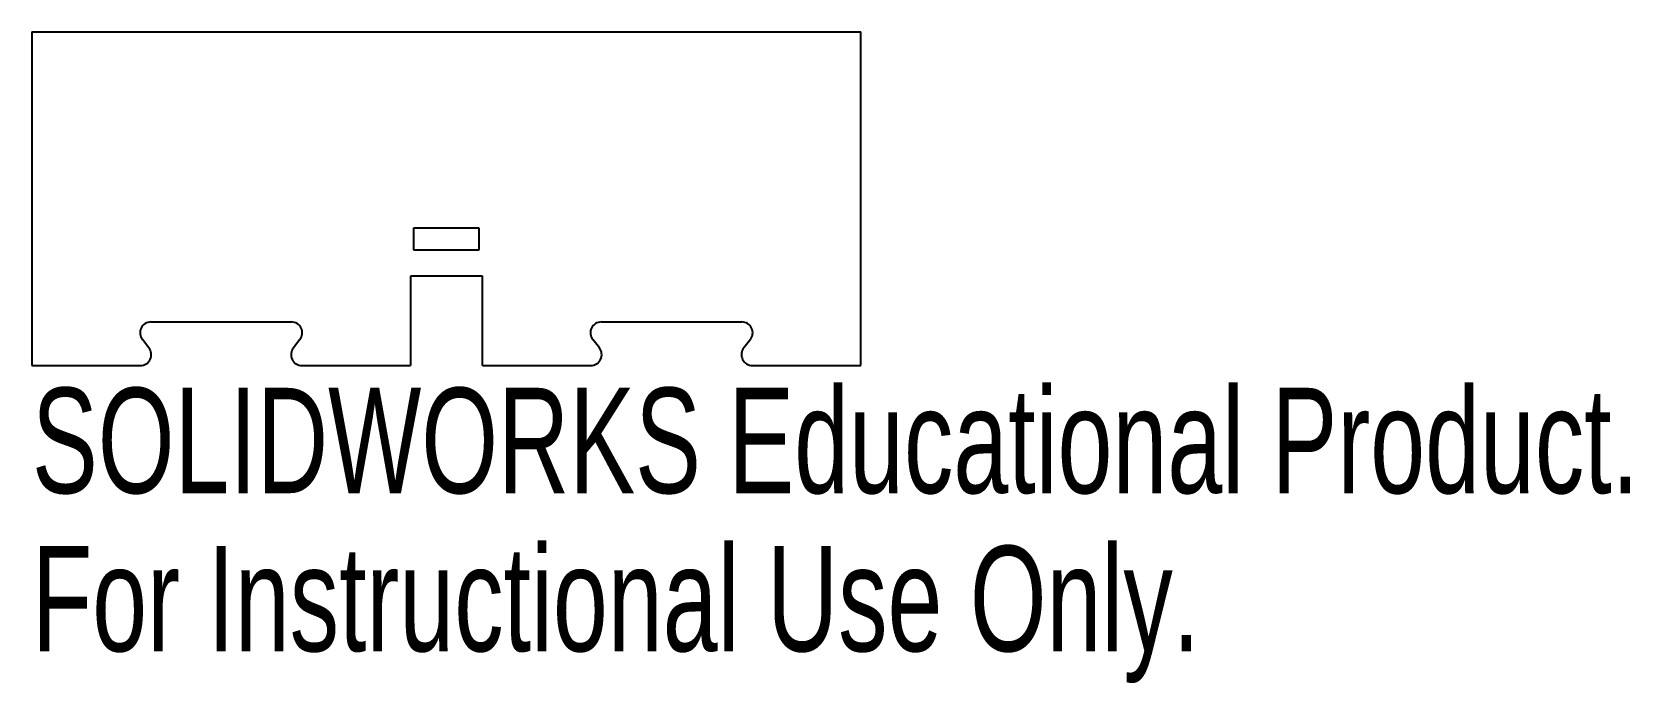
# Model space of a CAD drawing. Header units: millimetres. Extents: x 0 to 73.3, y -14.6 to 15.3.
import ezdxf

# ---------------------------------------------------------------- set-up
doc = ezdxf.new("R2010")
doc.units = ezdxf.units.MM
doc.styles.add('SLDTEXTSTYLE0', font='TXT', dxfattribs={"width": 0.7})

msp = doc.modelspace()

# ---------------------------------------------------------------- linework, layer by layer
at = {"color": 7, "linetype": 'Continuous', "lineweight": 25}
for p, q in [((0, 15.3), (38, 15.3)), ((0, 15.3), (0, 0)), ((38, 0), (38, 15.3)), ((17.5, 6.3), (17.5, 5.3)), ((20.5, 6.3), (17.5, 6.3)), ((20.5, 5.3), (20.5, 6.3)), ((17.5, 5.3), (20.5, 5.3)), ((17.35, 4.1), (17.35, 0)), ((20.65, 4.1), (17.35, 4.1)), ((20.65, 0), (20.65, 4.1)), ((5.455, 2), (11.895, 2)), ((26.105, 2), (32.545, 2)), ((5.363, 0.809), (5.062, 1.191)), ((12.288, 1.191), (11.987, 0.809)), ((26.013, 0.809), (25.712, 1.191)), ((32.938, 1.191), (32.637, 0.809)), ((0, 0), (4.97, 0)), ((12.38, 0), (17.35, 0)), ((20.65, 0), (25.62, 0)), ((33.03, 0), (38, 0))]:
    msp.add_line(p, q, dxfattribs=at)
for centre, start, end in [((5.455, 1.5), 90, 218.22043), ((11.895, 1.5), 321.77957, 90), ((26.105, 1.5), 90, 218.22043), ((32.545, 1.5), 321.77957, 90), ((4.97, 0.5), 270, 38.22043), ((12.38, 0.5), 141.77957, 270), ((25.62, 0.5), 270, 38.22043), ((33.03, 0.5), 141.77957, 270)]:
    msp.add_arc(centre, 0.5, start, end, dxfattribs=at)

# ---------------------------------------------------------------- texts
at = {"color": 7, "linetype": 'Continuous', "char_height": 4.83362, "attachment_point": 1, "style": 'SLDTEXTSTYLE0'}
for s, insert in [('SOLIDWORKS Educational Product.', (0, -1.02)), ('For Instructional Use Only.', (0, -8.27))]:
    msp.add_mtext(s, dxfattribs=dict(at, insert=insert))

doc.saveas('drawing.dxf')
